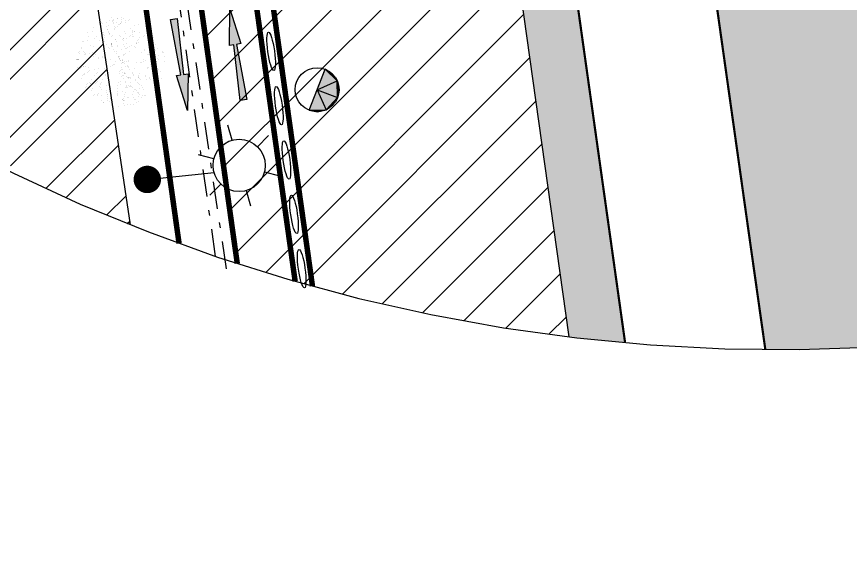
# Model space of a CAD drawing. Extents: x 352140 to 354978, y 6304672 to 6307963.
# Drawn here: x 352711.91 to 352727.11, y 6306003.95 to 6306013.61 of the extents above; entities that cross this region are included whole.
import ezdxf

# ---------------------------------------------------------------- set-up
doc = ezdxf.new("R2010")
doc.units = 0
for name, pattern in [('3-5', [8, 3, -5]), ('CONTINUA', [0]), ('DASHED', [19.05, 12.7, -6.35]), ('HIDDEN', [9.525, 6.35, -3.175]), ('JPG_DASHDOT', [1, 0.5, -0.25, 0, -0.25])]:
    doc.linetypes.add(name, pattern=pattern)
doc.layers.get('0').update_dxf_attribs({"linetype": 'CONTINUOUS'})
for name, color, linetype in [('2-ACHURADO PAVIMENTO HORMIGON 3', 8, 'CONTINUOUS'), ('LE_proyección abajo', 4, 'HIDDEN'), ('Lot_ACERAS', 252, 'CONTINUOUS'), ('Lot_ARBOL', 252, 'CONTINUOUS'), ('Lot_ET 2_ 3-PAV EXT SOLERAS PLINTO 15', 1, 'CONTINUOUS'), ('Lot_ET1_ 8-DEM EXT CICLOVIA SEPARADOR', 210, 'CONTINUOUS'), ('Lot_ET1_ 8-DEM EXT DEMARCACION CICLOVIA', 210, 'CONTINUOUS'), ('Lot_EXISTENTE', 252, 'CONTINUOUS'), ('Lot_TOPO-hatch veredas', 250, 'CONTINUOUS'), ('TOP-URB-SOLERAS', 2, 'JPG_DASHDOT')]:
    doc.layers.add(name, color=color, linetype=linetype)
pattern_1 = [(45, (-167.09345, -618.2675), (-0.449012806053, 0.449012806053), [])]

# ---------------------------------------------------------------- blocks, each defined once
blk = doc.blocks.new('Lot_CAM-ALC')
for p, q in [((-0.144, -0.373), (0.144, 0.373)), ((0, 0), (0.144, 0.373)), ((0.366, 0.162), (0.144, 0.373)), ((0.276, 0.289), (0.144, 0.373)), ((0.214, 0.338), (0.21, 0.331)), ((0, 0), (0.366, 0.162)), ((0.276, 0.289), (0.255, 0.267)), ((0.366, 0.162), (0.276, 0.289)), ((0.327, 0.23), (0.321, 0.225)), ((0.4, 0.009), (0.366, 0.162)), ((0.373, -0.144), (0.366, 0.162)), ((0.4, 0.009), (0.369, 0.009)), ((0.373, -0.144), (0.4, 0.009)), ((0.39, 0.087), (0.383, 0.085)), ((0, 0), (0.373, -0.144)), ((0, 0), (0.162, -0.366)), ((0.162, -0.366), (0.373, -0.144)), ((0.289, -0.276), (0.373, -0.144)), ((0.394, -0.069), (0.386, -0.068)), ((0.162, -0.366), (0.289, -0.276)), ((0.289, -0.276), (0.267, -0.255)), ((0.338, -0.214), (0.331, -0.21)), ((-0.144, -0.373), (0.162, -0.366)), ((-0.144, -0.373), (0.009, -0.4)), ((-0.069, -0.394), (-0.068, -0.386)), ((0.009, -0.4), (0.162, -0.366)), ((0.009, -0.4), (0.009, -0.369)), ((0.087, -0.39), (0.085, -0.383)), ((0.23, -0.327), (0.225, -0.321))]:
    blk.add_line(p, q)
blk.add_circle((0, 0), 0.4)
for points in [[(0.366, 0.162), (0.366, 0.162), (0.144, 0.373), (0, 0)], [(0.21, 0.331), (0.144, 0.373), (0.214, 0.338)], [(0.255, 0.267), (0.276, 0.289), (0.144, 0.373)], [(0.21, 0.331), (0.214, 0.338), (0.276, 0.289)], [(0.214, 0.338), (0.214, 0.338), (0.255, 0.267), (0.276, 0.289)], [(0.373, -0.144), (0.373, -0.144), (0.366, 0.162), (0, 0)], [(0.255, 0.267), (0.276, 0.289), (0.366, 0.162)], [(0.321, 0.225), (0.276, 0.289), (0.327, 0.23)], [(0.366, 0.162), (0.321, 0.225), (0.327, 0.23)], [(0.369, 0.009), (0.4, 0.009), (0.366, 0.162)], [(0.383, 0.085), (0.366, 0.162), (0.39, 0.087)], [(0.39, 0.087), (0.39, 0.087), (0.369, 0.009), (0.4, 0.009)], [(0.369, 0.009), (0.4, 0.009), (0.373, -0.144)], [(0.383, 0.085), (0.39, 0.087), (0.4, 0.009)], [(0.386, -0.068), (0.4, 0.009), (0.394, -0.069)], [(-0.144, -0.373), (-0.144, -0.373), (0.162, -0.366), (0, 0)], [(0.162, -0.366), (0.162, -0.366), (0.373, -0.144), (0, 0)], [(0.267, -0.255), (0.289, -0.276), (0.373, -0.144)], [(0.331, -0.21), (0.373, -0.144), (0.338, -0.214)], [(0.373, -0.144), (0.386, -0.068), (0.394, -0.069)], [(0.267, -0.255), (0.289, -0.276), (0.162, -0.366)], [(0.225, -0.321), (0.289, -0.276), (0.23, -0.327)], [(0.338, -0.214), (0.338, -0.214), (0.267, -0.255), (0.289, -0.276)], [(0.331, -0.21), (0.338, -0.214), (0.289, -0.276)], [(0.009, -0.369), (0.009, -0.4), (-0.144, -0.373)], [(-0.144, -0.373), (-0.068, -0.386), (-0.069, -0.394)], [(-0.068, -0.386), (0.009, -0.4), (-0.069, -0.394)], [(0.009, -0.369), (0.009, -0.4), (0.162, -0.366)], [(0.087, -0.39), (0.087, -0.39), (0.009, -0.369), (0.009, -0.4)], [(0.085, -0.383), (0.087, -0.39), (0.009, -0.4)], [(0.085, -0.383), (0.162, -0.366), (0.087, -0.39)], [(0.162, -0.366), (0.225, -0.321), (0.23, -0.327)]]:
    blk.add_solid(points)
blk = doc.blocks.new('Lot_LUMIN')
for p, q in [((0, 0.0375), (0, 0.06)), ((-0.0325, 0.0188), (-0.052, 0.03)), ((0.0325, 0.0187), (0.052, 0.03)), ((-0.0325, -0.0187), (-0.052, -0.03)), ((0.0325, -0.0188), (0.052, -0.03)), ((0, -0.0375), (0, -0.06))]:
    blk.add_line(p, q)
blk.add_circle((0, 0), 0.0375)
blk = doc.blocks.new('Lot_LUZ')
blk.add_line((0, 0), (1.223, 0))
at = {"const_width": 0.25}
blk.add_lwpolyline([(-0.125, 0, 1), (0.125, 0, 1)], format="xyb", close=True, dxfattribs=at)
at = {"xscale": 12.69999999999999, "yscale": 12.69999999999999, "zscale": 12.69999999999999, "rotation": 9.540000000000001}
blk.add_blockref('Lot_LUMIN', (1.692, 0.079), dxfattribs=at)
blk = doc.blocks.new('Lot_Arbol-Existente')
at = {"const_width": 0.001}
for points in [[(0.003, 0.028), (-0.073, 0.179), (-0.179, 0.406), (-0.241, 0.53), (-0.268, 0.734), (-0.29, 0.992), (-0.299, 1.072), (-0.455, 1.351), (-0.508, 1.431), (-0.517, 1.533), (-0.481, 1.573)], [(-0.196, 1.349), (-0.213, 1.418), (-0.247, 1.479), (-0.254, 1.512), (-0.247, 1.546), (-0.227, 1.587), (-0.229, 1.628)], [(0.212, 0.919), (0.187, 0.997), (0.139, 1.065), (0.126, 1.106), (0.078, 1.207), (0.024, 1.296), (-0.023, 1.343), (-0.064, 1.404), (-0.091, 1.458), (-0.146, 1.526), (-0.154, 1.635)], [(-0.032, 1.356), (0.024, 1.465), (0.051, 1.546), (0.051, 1.607), (0.051, 1.639), (0.051, 1.639)], [(0.289, 1.208), (0.234, 1.35), (0.227, 1.411), (0.2, 1.492), (0.166, 1.526), (0.126, 1.601), (0.112, 1.635)], [(0.217, 1.441), (0.261, 1.506), (0.302, 1.553), (0.334, 1.601), (0.326, 1.589)], [(0.294, 1.036), (0.302, 1.119), (0.288, 1.201), (0.295, 1.316), (0.329, 1.445), (0.356, 1.492), (0.377, 1.54), (0.378, 1.591)], [(0.304, 1.351), (0.404, 1.39), (0.404, 1.39), (0.472, 1.465), (0.512, 1.472), (0.512, 1.472), (0.553, 1.492), (0.593, 1.52)], [(-0.844, 0.97), (-0.844, 1.018), (-0.858, 1.052), (-0.864, 1.079), (-0.885, 1.14), (-0.905, 1.207), (-0.939, 1.302), (-0.967, 1.338)], [(-0.764, 1.125), (-0.796, 1.201), (-0.81, 1.221), (-0.824, 1.248), (-0.844, 1.309), (-0.864, 1.35), (-0.864, 1.35)], [(-0.383, 1.194), (-0.525, 1.194), (-0.566, 1.235), (-0.668, 1.268), (-0.702, 1.289)], [(-0.023, 0.016), (-0.149, 0.269), (-0.262, 0.536), (-0.29, 0.789), (-0.318, 1.07), (-0.458, 1.337), (-0.697, 1.491)], [(-0.306, 0.949), (-0.227, 1.024), (-0.213, 1.248), (-0.193, 1.363), (-0.159, 1.445), (-0.146, 1.479)], [(0.142, 0.679), (0.316, 0.808), (0.478, 0.963), (0.6, 1.045), (0.655, 1.126), (0.716, 1.207), (0.77, 1.248)], [(0.535, 1.001), (0.58, 1.099), (0.607, 1.174), (0.648, 1.296), (0.695, 1.336), (0.709, 1.404), (0.742, 1.45)], [(0.698, 0.594), (0.743, 0.706), (0.817, 0.984), (0.851, 1.072), (0.885, 1.167), (0.899, 1.235)], [(0.851, 0.789), (0.878, 0.869), (0.912, 0.943), (0.946, 1.031), (0.987, 1.106), (1.014, 1.153), (1.052, 1.235), (1.049, 1.227)], [(-0.254, 0.518), (-0.335, 0.53), (-0.444, 0.564), (-0.518, 0.618), (-0.573, 0.658), (-0.661, 0.706), (-0.79, 0.747), (-0.919, 0.808), (-1.013, 0.828), (-1.169, 0.848), (-1.325, 0.889), (-1.376, 0.916)], [(-1.053, 0.833), (-1.095, 0.862), (-1.149, 0.95), (-1.176, 0.97), (-1.217, 0.997), (-1.291, 1.032)], [(-0.677, 0.711), (-0.716, 0.723), (-0.742, 0.835), (-0.756, 0.916), (-0.844, 0.97), (-0.925, 1.011), (-1.047, 1.079), (-1.108, 1.174), (-1.108, 1.174), (-1.132, 1.203)], [(-0.293, 0.821), (-0.369, 0.814), (-0.424, 0.875), (-0.471, 0.943), (-0.546, 0.997), (-0.627, 1.058), (-0.681, 1.106), (-0.722, 1.119), (-0.776, 1.126), (-0.881, 1.13), (-0.973, 1.153)], [(0.091, 0.787), (0.166, 0.869), (0.275, 0.991), (0.309, 1.072), (0.363, 1.133), (0.377, 1.16)], [(0.938, 1.009), (1.028, 1.052), (1.109, 1.092), (1.161, 1.129)], [(1.028, 1.052), (1.076, 1.076), (1.15, 1.038), (1.211, 1.024), (1.247, 1.03), (1.236, 1.029)], [(1.041, 0.661), (1.258, 0.835), (1.322, 0.929), (1.322, 0.929)], [(-1.204, 0.724), (-1.264, 0.699), (-1.346, 0.672), (-1.427, 0.652), (-1.518, 0.653), (-1.549, 0.638)], [(-0.842, 0.771), (-1.02, 0.74), (-1.02, 0.74), (-1.136, 0.719), (-1.244, 0.726), (-1.305, 0.733), (-1.393, 0.733), (-1.427, 0.74), (-1.474, 0.746)], [(-0.051, 0.136), (0.017, 0.286), (0.071, 0.482), (0.146, 0.672), (0.092, 0.767), (0.085, 0.896)], [(0.321, 0.253), (0.356, 0.313), (0.444, 0.442), (0.539, 0.503), (0.621, 0.55), (0.695, 0.591), (0.783, 0.706), (0.831, 0.767), (0.892, 0.835), (0.946, 0.889)], [(0.699, 0.596), (0.783, 0.611), (0.865, 0.618), (0.939, 0.631), (1.055, 0.665), (1.129, 0.713), (1.224, 0.767), (1.272, 0.78), (1.397, 0.806)], [(1.225, 0.538), (1.278, 0.591), (1.353, 0.665), (1.387, 0.706), (1.431, 0.742), (1.429, 0.747)], [(-0.206, -0.004), (-0.363, 0.055), (-0.491, 0.082), (-0.695, 0.116), (-0.769, 0.116), (-0.878, 0.13), (-0.939, 0.137), (-0.966, 0.171), (-1.027, 0.232), (-1.156, 0.293), (-1.264, 0.347), (-1.325, 0.374), (-1.4, 0.387), (-1.536, 0.387), (-1.598, 0.413)], [(-1.382, 0.384), (-1.447, 0.428), (-1.495, 0.455), (-1.515, 0.476), (-1.542, 0.482), (-1.576, 0.493)], [(-0.477, 0.588), (-0.559, 0.577), (-0.702, 0.57), (-0.702, 0.57), (-0.885, 0.55), (-0.912, 0.564), (-1.02, 0.55), (-1.142, 0.537), (-1.305, 0.489), (-1.305, 0.489), (-1.427, 0.509), (-1.536, 0.509)], [(-1.109, 0.54), (-1.171, 0.528), (-1.189, 0.523), (-1.224, 0.476), (-1.264, 0.442), (-1.332, 0.415), (-1.38, 0.384), (-1.427, 0.36), (-1.468, 0.32)], [(0.003, 0.028), (0.188, 0.12), (0.323, 0.256), (0.579, 0.362), (0.863, 0.359), (1.242, 0.227), (1.384, 0.023), (1.542, -0.058), (1.6, -0.071)], [(0.025, 0.003), (0.204, 0.107), (0.333, 0.24), (0.572, 0.346), (0.847, 0.346), (1.232, 0.217), (1.374, 0.023), (1.465, -0.08), (1.529, -0.219), (1.591, -0.239)], [(0.863, 0.359), (0.947, 0.41), (1.013, 0.441), (1.122, 0.498), (1.163, 0.523), (1.297, 0.554)], [(1.091, 0.482), (1.183, 0.498), (1.353, 0.498), (1.426, 0.498), (1.462, 0.503)], [(1.234, 0.229), (1.369, 0.276), (1.405, 0.302), (1.482, 0.328), (1.503, 0.343), (1.566, 0.359), (1.596, 0.364)], [(1.292, 0.498), (1.348, 0.462), (1.441, 0.431), (1.498, 0.42), (1.553, 0.414)], [(1.348, 0.498), (1.426, 0.539), (1.505, 0.569)], [(-0.933, 0.136), (-1.095, 0.123), (-1.224, 0.137), (-1.312, 0.116), (-1.447, 0.082), (-1.481, 0.089), (-1.57, 0.089), (-1.664, 0.096), (-1.664, 0.096)], [(-1.224, 0.137), (-1.23, 0.082), (-1.271, 0.062), (-1.312, 0.028), (-1.386, -0.019), (-1.407, -0.04), (-1.454, -0.134), (-1.502, -0.182), (-1.563, -0.209), (-1.651, -0.256)], [(-1.435, 0.086), (-1.563, 0.008), (-1.647, -0.013), (-1.644, -0.012)], [(-0.023, 0.016), (-0.532, -0.039), (-0.812, -0.165), (-0.914, -0.314), (-1.051, -0.528), (-1.254, -0.689), (-1.415, -0.821)], [(-0.856, 0.019), (-0.911, 0.04), (-0.927, 0.053), (-0.955, 0.067), (-0.998, 0.078), (-1.034, 0.092), (-1.061, 0.108), (-1.173, 0.168)], [(-0.667, 0.037), (-0.731, 0.034), (-0.818, 0.026), (-0.864, 0.018), (-0.949, -0.001), (-0.96, -0.007), (-1.047, -0.015), (-1.154, -0.039)], [(-0.558, 0.094), (-0.586, 0.069), (-0.634, 0.049), (-0.708, 0.021), (-0.735, 0.008), (-0.844, -0.026), (-0.844, -0.026)], [(-0.534, -0.04), (-0.564, -0.018), (-0.621, 0.018), (-0.647, 0.044), (-0.662, 0.038), (-0.695, 0.067), (-0.728, 0.075)], [(0.025, 0.003), (0.106, -0.029), (0.199, -0.071), (0.264, -0.104)], [(0.133, -0.064), (0.215, -0.007), (0.272, 0.009), (0.364, 0.024), (0.416, 0.029), (0.437, 0.029)], [(0.26, 0.165), (0.354, 0.173), (0.426, 0.142), (0.519, 0.137), (0.601, 0.148), (0.679, 0.148)], [(0.272, 0.009), (0.4, 0.003), (0.498, -0.012), (0.529, -0.012)], [(0.483, 0.139), (0.586, 0.178), (0.689, 0.199), (0.771, 0.215), (0.859, 0.22)], [(0.689, 0.199), (0.843, 0.158), (0.926, 0.142), (1.019, 0.142), (1.091, 0.132)], [(0.797, -0.079), (0.818, -0.002), (0.843, 0.019), (0.921, 0.055), (0.962, 0.075)], [(1.28, 0.171), (1.312, 0.178), (1.379, 0.189), (1.426, 0.194), (1.472, 0.194), (1.534, 0.184), (1.554, 0.184)], [(1.379, 0.189), (1.436, 0.173), (1.513, 0.148), (1.544, 0.132), (1.599, 0.128)], [(1.405, 0.302), (1.482, 0.287), (1.508, 0.287), (1.578, 0.297), (1.578, 0.296)], [(1.46, -0.016), (1.549, 0.003), (1.602, -0.007), (1.621, -0.007)], [(-0.801, -0.16), (-0.898, -0.175), (-0.959, -0.162), (-1.068, -0.148), (-1.068, -0.148), (-1.169, -0.134), (-1.237, -0.107), (-1.38, -0.087), (-1.502, -0.08), (-1.643, -0.103), (-1.644, -0.087)], [(-1.129, -0.14), (-1.176, -0.162), (-1.325, -0.223), (-1.366, -0.223), (-1.407, -0.243), (-1.495, -0.304), (-1.495, -0.304), (-1.611, -0.326), (-1.612, -0.325)], [(-1.314, -0.218), (-1.325, -0.29), (-1.38, -0.331), (-1.461, -0.385), (-1.509, -0.426), (-1.577, -0.459)], [(0.018, -0.024), (-0.276, -0.038), (-0.513, -0.061), (-0.79, -0.175), (-1.042, -0.546), (-1.233, -0.697), (-1.261, -0.828), (-1.227, -0.914), (-1.261, -1.034)], [(-0.903, -0.174), (-0.949, -0.2), (-0.974, -0.228), (-0.985, -0.252), (-0.995, -0.269), (-0.995, -0.282), (-1.012, -0.299)], [(-0.598, -0.225), (-0.674, -0.277), (-0.722, -0.297), (-0.79, -0.345), (-0.837, -0.372), (-0.864, -0.378), (-0.935, -0.388)], [(0.018, -0.024), (-0.424, -0.414), (-0.434, -0.563), (-0.501, -0.784), (-0.645, -1.098), (-0.692, -1.212), (-0.774, -1.268), (-0.795, -1.325), (-0.841, -1.392)], [(-0.349, -0.045), (-0.417, -0.094), (-0.464, -0.141), (-0.505, -0.162), (-0.613, -0.236), (-0.593, -0.263), (-0.593, -0.29), (-0.607, -0.324), (-0.668, -0.378), (-0.715, -0.426), (-0.749, -0.453)], [(0.018, -0.024), (-0.249, -0.192)], [(0.018, -0.024), (-0.063, -0.192), (-0.094, -0.203), (-0.187, -0.239), (-0.187, -0.239), (-0.238, -0.295)], [(0.018, -0.024), (-0.053, -0.439), (-0.032, -0.743), (0.04, -0.908), (0.117, -1.068), (0.179, -1.186), (0.189, -1.284), (0.2, -1.382), (0.2, -1.479), (0.163, -1.603)], [(-0.016, -0.222), (0.071, -0.295), (0.158, -0.383), (0.194, -0.439), (0.215, -0.506), (0.246, -0.584), (0.282, -0.64), (0.308, -0.697), (0.354, -0.8), (0.4, -0.877)], [(0.018, -0.024), (0.236, -0.1), (0.447, -0.13), (0.653, -0.177), (0.864, -0.285), (1.111, -0.501), (1.204, -0.645), (1.271, -0.707), (1.39, -0.769)], [(0.236, -0.1), (0.297, -0.167), (0.303, -0.259), (0.349, -0.285), (0.38, -0.336), (0.411, -0.398)], [(0.447, -0.13), (0.581, -0.079), (0.699, -0.069), (0.797, -0.079), (0.859, -0.074), (0.91, -0.069)], [(0.447, -0.13), (0.483, -0.213), (0.524, -0.28), (0.576, -0.403), (0.503, -0.517), (0.478, -0.568), (0.478, -0.64), (0.488, -0.687)], [(0.653, -0.177), (0.864, -0.187), (0.921, -0.161), (0.952, -0.141), (0.967, -0.12), (0.998, -0.079)], [(1.075, -0.414), (1.019, -0.378), (0.993, -0.357), (0.864, -0.285), (0.993, -0.357), (0.864, -0.285)], [(0.864, -0.285), (0.916, -0.45), (0.921, -0.475), (0.936, -0.537), (0.962, -0.573), (1.019, -0.614), (1.039, -0.687)], [(0.948, -0.143), (1.096, -0.125), (1.132, -0.12), (1.287, -0.115), (1.323, -0.105), (1.374, -0.12), (1.415, -0.151), (1.446, -0.167), (1.472, -0.177)], [(1.075, -0.414), (1.147, -0.367), (1.189, -0.326), (1.204, -0.295), (1.204, -0.295)], [(1.245, -0.116), (1.323, -0.182), (1.426, -0.218), (1.477, -0.259), (1.513, -0.28), (1.568, -0.319)], [(-0.989, -0.431), (-1.102, -0.433), (-1.169, -0.412), (-1.169, -0.412), (-1.264, -0.426), (-1.359, -0.426), (-1.447, -0.426), (-1.505, -0.423), (-1.624, -0.419)], [(-1.251, -0.424), (-1.305, -0.426), (-1.366, -0.48), (-1.366, -0.48), (-1.481, -0.541), (-1.481, -0.541), (-1.54, -0.565)], [(-1.147, -0.605), (-1.23, -0.616), (-1.292, -0.609), (-1.332, -0.602), (-1.386, -0.602), (-1.414, -0.602), (-1.468, -0.609), (-1.52, -0.616)], [(-0.424, -0.414), (-0.568, -0.45), (-0.753, -0.537), (-0.893, -0.743), (-0.929, -0.753), (-0.975, -0.779), (-1.078, -0.841)], [(-1.042, -0.546), (-0.99, -0.645), (-1.001, -0.723), (-0.975, -0.779), (-0.996, -0.846), (-0.975, -0.898), (-0.975, -0.959)], [(-0.434, -0.563), (-0.537, -0.62), (-0.578, -0.635), (-0.599, -0.635), (-0.661, -0.671), (-0.687, -0.743), (-0.687, -0.79), (-0.702, -0.846), (-0.769, -0.877), (-0.841, -0.913), (-0.882, -0.939)], [(-0.053, -0.439), (-0.084, -0.563), (-0.094, -0.671), (-0.094, -0.79), (-0.084, -0.944), (-0.084, -1.047), (-0.187, -1.109), (-0.213, -1.176), (-0.228, -1.222), (-0.233, -1.279), (-0.249, -1.346), (-0.259, -1.418), (-0.285, -1.479), (-0.3, -1.526), (-0.316, -1.572)], [(-0.084, -0.563), (-0.14, -0.568), (-0.197, -0.553), (-0.218, -0.517), (-0.269, -0.47), (-0.31, -0.445), (-0.31, -0.445)], [(-0.084, -0.563), (-0.094, -0.671), (-0.125, -0.769), (-0.156, -0.815), (-0.182, -0.867), (-0.223, -0.918), (-0.269, -0.954), (-0.3, -0.975)], [(0.576, -0.403), (0.576, -0.403), (0.612, -0.47), (0.632, -0.511), (0.658, -0.558), (0.668, -0.604), (0.673, -0.666), (0.684, -0.692)], [(0.641, -0.526), (0.689, -0.553), (0.807, -0.625), (0.864, -0.671), (0.9, -0.717), (0.88, -0.779), (0.905, -0.815), (0.957, -0.862), (1.003, -0.877)], [(1.111, -0.501), (1.075, -0.414), (1.338, -0.491), (1.379, -0.496)], [(-0.99, -0.645), (-0.934, -0.671), (-0.893, -0.743)], [(-0.769, -0.877), (-0.805, -0.944), (-0.82, -0.98), (-0.851, -1.021), (-0.913, -1.052), (-0.944, -1.098), (-0.934, -1.134), (-0.954, -1.165)], [(-0.702, -0.846), (-0.676, -0.908), (-0.661, -0.934), (-0.656, -0.97), (-0.681, -1.011), (-0.666, -1.032), (-0.645, -1.098), (-0.62, -1.104)], [(-0.522, -0.831), (-0.491, -0.907), (-0.491, -0.982), (-0.478, -1.063), (-0.457, -1.124), (-0.437, -1.212), (-0.417, -1.26), (-0.403, -1.293)], [(-0.032, -0.743), (0.06, -0.79), (0.097, -0.831), (0.184, -0.887), (0.23, -0.949), (0.277, -0.975), (0.303, -1.006), (0.37, -1.047)], [(0.311, -0.703), (0.37, -0.769), (0.431, -0.831), (0.462, -0.867), (0.514, -0.923), (0.56, -0.995), (0.586, -1.037), (0.617, -1.093), (0.653, -1.15)], [(0.684, -0.692), (0.72, -0.8), (0.73, -0.882), (0.756, -0.949), (0.761, -1.016), (0.771, -1.068), (0.807, -1.098), (0.838, -1.134), (0.869, -1.176)], [(0.728, -0.862), (0.838, -0.918), (0.936, -0.944), (0.977, -0.95), (0.976, -0.946), (1.024, -0.934), (1.111, -0.949), (1.173, -0.965), (1.253, -0.991)], [(0.88, -0.779), (0.916, -0.825), (0.967, -0.913), (0.988, -0.99), (0.998, -1.032), (1.034, -1.068), (1.055, -1.098)], [(1.019, -0.614), (1.096, -0.661), (1.122, -0.697), (1.153, -0.753), (1.163, -0.79)], [(1.204, -0.645), (1.292, -0.62), (1.348, -0.625), (1.42, -0.635), (1.446, -0.64)], [(-0.692, -1.212), (-0.65, -1.294), (-0.599, -1.335), (-0.62, -1.418), (-0.64, -1.454), (-0.65, -1.495)], [(-0.453, -1.141), (-0.485, -1.199), (-0.599, -1.335), (-0.607, -1.366), (-0.607, -1.366)], [(-0.226, -1.215), (-0.288, -1.287), (-0.288, -1.307), (-0.315, -1.354), (-0.342, -1.388), (-0.383, -1.436)], [(-0.223, -0.918), (-0.213, -0.965), (-0.29, -1.14)], [(-0.084, -1.047), (-0.048, -1.124), (-0.027, -1.217), (0.009, -1.263), (-0.032, -1.361), (-0.063, -1.433), (-0.037, -1.505), (-0.022, -1.567), (-0.017, -1.618)], [(0.179, -1.186), (0.143, -1.263), (0.107, -1.31), (0.076, -1.351), (0.035, -1.428), (0.035, -1.49)], [(0.23, -0.949), (0.303, -1.052), (0.287, -1.124), (0.287, -1.186), (0.282, -1.248), (0.297, -1.294)], [(0.287, -1.124), (0.344, -1.186), (0.39, -1.232), (0.437, -1.268), (0.462, -1.325), (0.498, -1.371), (0.519, -1.392), (0.54, -1.413), (0.576, -1.428)], [(0.582, -1.031), (0.581, -1.15), (0.622, -1.243), (0.637, -1.294), (0.663, -1.346), (0.673, -1.382), (0.7, -1.44)], [(0.773, -1.069), (0.807, -1.16), (0.813, -1.227), (0.838, -1.263), (0.857, -1.351)], [(-0.774, -1.268), (-0.862, -1.274), (-0.882, -1.268), (-0.908, -1.284), (-0.939, -1.31)], [(-0.259, -1.418), (-0.218, -1.449), (-0.187, -1.495), (-0.192, -1.526), (-0.182, -1.562), (-0.161, -1.577)], [(0.009, -1.263), (0.076, -1.351), (0.102, -1.387), (0.133, -1.449)], [(0.2, -1.382), (0.241, -1.392), (0.277, -1.423), (0.339, -1.495), (0.39, -1.536), (0.421, -1.546)], [(0.277, -1.423), (0.297, -1.521), (0.313, -1.567)]]:
    blk.add_lwpolyline(points, dxfattribs=at)
blk = doc.blocks.new('Lot_ARBOL')
at = {"color": 8, "xscale": 0.5, "yscale": 0.5, "zscale": 0.5, "rotation": 90}
blk.add_blockref('Lot_Arbol-Existente', (0, -0.004), dxfattribs=at)
blk = doc.blocks.new('Lot_SEPA2')
at = {"linetype": 'CONTINUA'}
blk.add_ellipse((0, 0), major_axis=(-0.354, 0), ratio=0.169706, start_param=-1.570796, end_param=4.712389, dxfattribs=at)
blk = doc.blocks.new('Lot_A$C528D0449')
blk.add_lwpolyline([(0.655, -0.025), (0.655, -0.109), (0, 0), (0.655, 0.104), (0.656, 0.021), (1.68, 0.062), (1.68, -0.062)], close=True)
for points in [[(0, 0), (0.655, 0.104), (0.655, -0.109), (0.655, -0.025)], [(0.655, -0.025), (0.656, 0.021), (1.68, -0.062), (1.68, 0.062)]]:
    blk.add_solid(points)
blk = doc.blocks.new('A$C66036E5C')
at = {"layer": 'LE_proyección abajo', "color": 210, "linetype": 'DASHED', "ltscale": 20}
blk.add_arc((482.758, 724.589), 31.908, 209.6641, 163.5205, dxfattribs=at)

msp = doc.modelspace()

# ---------------------------------------------------------------- hatches: boundary and pattern name
at = {"layer": '2-ACHURADO PAVIMENTO HORMIGON 3'}
h = msp.add_hatch(dxfattribs=at)
h.set_pattern_fill('ANSI31', color=256, scale=0.2)
h.set_pattern_definition(pattern_1)
edge = h.paths.add_edge_path()
edge.add_arc((352725.801, 6306039.46), 31.908, 112.899, 124.766)
edge.add_line((352707.606, 6306065.673), (352708.571, 6306058.934))
edge.add_line((352708.571, 6306058.934), (352709.561, 6306059.071))
edge.add_line((352709.561, 6306059.071), (352710.111, 6306055.106))
edge.add_line((352710.111, 6306055.106), (352710.637, 6306051.133))
edge.add_line((352710.637, 6306051.133), (352711.129, 6306047.154))
edge.add_line((352711.129, 6306047.154), (352711.588, 6306043.173))
edge.add_line((352711.588, 6306043.173), (352712.029, 6306039.193))
edge.add_line((352712.029, 6306039.193), (352712.47, 6306035.218))
edge.add_line((352712.47, 6306035.218), (352712.928, 6306031.25))
edge.add_line((352712.928, 6306031.25), (352713.418, 6306027.288))
edge.add_line((352713.418, 6306027.288), (352713.942, 6306023.329))
edge.add_line((352713.942, 6306023.329), (352714.49, 6306019.371))
edge.add_line((352714.49, 6306019.371), (352715.933, 6306009.116))
edge.add_arc((352725.801, 6306039.46), 31.908, 251.9846, 263.1179)
edge.add_line((352721.978, 6306007.782), (352713.386, 6306068.854))
h = msp.add_hatch(dxfattribs=at)
h.set_pattern_fill('ANSI31', color=256, scale=0.2)
h.set_pattern_definition(pattern_1)
h.paths.add_polyline_path([(352753.036, 6305887.523), (352746.054, 6305886.541), (352753.754, 6305831.811), (352755.075, 6305822.694), (352760.775, 6305832.053)])
edge = h.paths.add_edge_path()
edge.add_arc((352725.801, 6306039.46), 31.908, 275.764, 288.507)
edge.add_line((352735.93, 6306009.202), (352735.658, 6306011.12))
edge.add_line((352735.658, 6306011.12), (352730.082, 6306050.617))
edge.add_line((352730.082, 6306050.617), (352722.819, 6306051.89))
edge.add_line((352722.819, 6306051.89), (352723.2, 6306049.026))
edge.add_line((352723.2, 6306049.026), (352724.212, 6306049.17))
edge.add_line((352724.212, 6306049.17), (352727.349, 6306026.416))
edge.add_line((352727.349, 6306026.416), (352726.356, 6306026.279))
edge.add_line((352726.356, 6306026.279), (352728.599, 6306010.287))
edge.add_line((352728.599, 6306010.287), (352728.643, 6306010.294))
edge.add_line((352728.643, 6306010.294), (352729.006, 6306007.713))
at = {"layer": 'Lot_ET1_ 8-DEM EXT DEMARCACION CICLOVIA'}
h = msp.add_hatch(dxfattribs=at)
h.set_pattern_fill('SWAMP', color=210, scale=0.03, style=0)
h.set_pattern_definition([(0, (-200, 0), (0.381, 0.659911357086), [0.09525, -0.66675]), (90, (-199.95237, 0), (-0.381, 0.659911357086), [0.047625, -1.27219771417]), (90, (-199.94047, 0), (-0.381, 0.659911357086), [0.0381, -1.28172271417]), (90, (-199.9643, 0), (-0.381, 0.659911357086), [0.0381, -1.28172271417]), (60, (-199.92856, 0), (-0.38099999948, 0.659911357385), [0.03048, -0.73152]), (120, (-199.9762, 0), (-0.76199999948, 3e-10), [0.03048, -0.73152])])
edge = h.paths.add_edge_path()
edge.add_arc((352725.801, 6306039.46), 31.908, 269.564, 275.764)
edge.add_line((352729.006, 6306007.713), (352728.643, 6306010.294))
edge.add_line((352728.643, 6306010.294), (352728.599, 6306010.287))
edge.add_line((352728.599, 6306010.287), (352726.356, 6306026.279))
edge.add_line((352726.356, 6306026.279), (352727.349, 6306026.416))
edge.add_line((352727.349, 6306026.416), (352724.212, 6306049.17))
edge.add_line((352724.212, 6306049.17), (352723.2, 6306049.026))
edge.add_line((352723.2, 6306049.026), (352722.819, 6306051.89))
edge.add_line((352722.819, 6306051.89), (352720.118, 6306070.858))
edge.add_arc((352725.801, 6306039.46), 31.908, 100.2601, 104.1373)
edge.add_line((352718.008, 6306070.402), (352717.99, 6306068.942))
edge.add_line((352717.99, 6306068.942), (352717.988, 6306066.921))
edge.add_line((352717.988, 6306066.921), (352718.023, 6306064.906))
edge.add_line((352718.023, 6306064.906), (352718.104, 6306062.897))
edge.add_line((352718.104, 6306062.897), (352718.233, 6306060.895))
edge.add_line((352718.233, 6306060.895), (352718.408, 6306058.9))
edge.add_line((352718.408, 6306058.9), (352718.624, 6306056.911))
edge.add_line((352718.624, 6306056.911), (352718.872, 6306054.926))
edge.add_line((352718.872, 6306054.926), (352719.144, 6306052.945))
edge.add_line((352719.144, 6306052.945), (352719.686, 6306049.143))
edge.add_line((352719.686, 6306049.143), (352719.848, 6306047.994))
edge.add_arc((352719.31, 6306047.918), 0.544, -175.1724, 8.0356, ccw=False)
edge.add_arc((352496.559, 6306029.105), 223, 2.8966, 4.82756, ccw=False)
edge.add_arc((352935.997, 6306051.34), 217, 182.8966, 184.91193)
edge.add_arc((352720.882, 6306032.853), 1.093, 8.0356, 184.9119, ccw=False)
edge.add_line((352721.964, 6306033.006), (352725.261, 6306009.653))
edge.add_line((352725.261, 6306009.653), (352725.559, 6306007.553))
h = msp.add_hatch(dxfattribs=at)
h.set_pattern_fill('SWAMP', color=210, scale=0.03, style=0)
edge = h.paths.add_edge_path()
edge.add_arc((352725.801, 6306039.46), 31.908, 107.8421, 112.899)
edge.add_line((352713.386, 6306068.854), (352721.978, 6306007.782))
edge.add_arc((352725.801, 6306039.46), 31.908, 263.1179, 264.9683)
edge.add_line((352723.003, 6306007.675), (352721.113, 6306021.108))
edge.add_arc((352935.997, 6306051.34), 217, 182.8966, 188.0084, ccw=False)
edge.add_arc((352496.559, 6306029.105), 223, 2.8966, 8.0084)
edge.add_line((352717.384, 6306060.173), (352716.025, 6306069.834))
at = {"layer": 'Lot_TOPO-hatch veredas'}
h = msp.add_hatch(dxfattribs=at)
h.set_pattern_fill('ANSI32', color=256, scale=3, style=0)
h.set_pattern_definition([(45, (0.2273, 0.4478), (-0.79549513011, 0.79549513011), []), (45, (0.7576, 0.4478), (-0.79549513011, 0.79549513011), [])])
edge = h.paths.add_edge_path()
edge.add_arc((352725.801, 6306039.46), 31.908, 244.0124, 248.2628)
edge.add_line((352713.984, 6306009.821), (352713.267, 6306014.645))
edge.add_line((352713.267, 6306014.645), (352712.264, 6306014.903))
edge.add_line((352712.264, 6306014.903), (352711.228, 6306014.761))
edge.add_line((352711.228, 6306014.761), (352711.82, 6306010.778))

# ---------------------------------------------------------------- linework, layer by layer
at = {"layer": 'Lot_ACERAS'}
msp.add_line((352713.984, 6306009.821), (352713.267, 6306014.645), dxfattribs=at)
at = {"layer": 'Lot_ET 2_ 3-PAV EXT SOLERAS PLINTO 15', "ltscale": 0.2, "const_width": 0.04}
msp.add_lwpolyline([(352713.077, 6306022.288), (352713.5, 6306019.233), (352714.872, 6306009.482)], dxfattribs=at)
at = {"layer": 'Lot_ET1_ 8-DEM EXT DEMARCACION CICLOVIA'}
for points in [[(352713.386, 6306068.854), (352721.978, 6306007.782)], [(352708.605, 6306058.787), (352709.595, 6306058.924), (352710.144, 6306054.959), (352710.669, 6306050.986), (352711.16, 6306047.007), (352711.619, 6306043.026), (352712.059, 6306039.046), (352712.499, 6306035.071), (352712.956, 6306031.102), (352713.445, 6306027.14), (352713.968, 6306023.182), (352714.516, 6306019.224), (352715.936, 6306009.115)]]:
    msp.add_lwpolyline(points, dxfattribs=at)
at = {"layer": 'Lot_ET1_ 8-DEM EXT DEMARCACION CICLOVIA', "color": 210, "linetype": '3-5', "ltscale": 0.5, "const_width": 0.1, "flags": 128}
msp.add_lwpolyline([(352715.933, 6306009.116), (352714.49, 6306019.372), (352713.944, 6306023.335), (352713.429, 6306027.302), (352712.958, 6306031.275), (352712.53, 6306035.254), (352712.125, 6306039.237), (352711.72, 6306043.219), (352711.292, 6306047.198), (352710.821, 6306051.171), (352710.306, 6306055.138), (352709.759, 6306059.101)], dxfattribs=at)
at = {"layer": 'Lot_ET1_ 8-DEM EXT DEMARCACION CICLOVIA', "const_width": 0.04}
msp.add_lwpolyline([(352723.003, 6306007.675), (352721.113, 6306021.108, -0.005205), (352720.53, 6306025.588, -0.008307), (352719.794, 6306032.76, -0.973105), (352721.964, 6306033.006), (352725.261, 6306009.653), (352725.559, 6306007.553)], format="xyb", dxfattribs=at)
at = {"layer": 'Lot_ET1_ 8-DEM EXT DEMARCACION CICLOVIA', "const_width": 0.1, "flags": 128}
msp.add_lwpolyline([(352713.077, 6306022.283), (352713.5, 6306019.233), (352714.872, 6306009.482)], dxfattribs=at)
at = {"layer": 'Lot_ET1_ 8-DEM EXT DEMARCACION CICLOVIA', "color": 210, "const_width": 0.1, "flags": 128}
for points in [[(352716.988, 6306008.793), (352716.195, 6306014.429)], [(352716.493, 6306014.471), (352717.304, 6306008.704)]]:
    msp.add_lwpolyline(points, dxfattribs=at)
at = {"layer": 'TOP-URB-SOLERAS', "flags": 128}
for points in [[(352715.537, 6306009.248), (352714.824, 6306014.241), (352714.677, 6306015.226), (352714.113, 6306019.243), (352713.968, 6306020.157), (352713.654, 6306022.37)], [(352715.734, 6306009.023), (352714.963, 6306014.272)]]:
    msp.add_lwpolyline(points, dxfattribs=at)

# ---------------------------------------------------------------- block references
msp.add_blockref('A$C66036E5C', (352243.043, 6305314.871))
at = {"layer": 'Lot_ARBOL'}
msp.add_blockref('Lot_ARBOL', (352713.821, 6306012.807), dxfattribs=at)
at = {"layer": 'Lot_ET1_ 8-DEM EXT CICLOVIA SEPARADOR', "color": 210, "linetype": 'CONTINUA', "rotation": 98.00872894074348}
for p in [(352716.55, 6306012.984), (352716.69, 6306011.994), (352716.829, 6306011.004), (352716.968, 6306010.014), (352717.108, 6306009.023)]:
    msp.add_blockref('Lot_SEPA2', p, dxfattribs=at)
at = {"layer": 'Lot_ET1_ 8-DEM EXT DEMARCACION CICLOVIA', "color": 210}
for p, rotation in [((352715.8, 6306013.756), 278.494428890796), ((352715.024, 6306011.908), 98.49442889079599)]:
    msp.add_blockref('Lot_A$C528D0449', p, dxfattribs=dict(at, rotation=rotation))
at = {"layer": 'Lot_EXISTENTE'}
msp.add_blockref('Lot_CAM-ALC', (352717.389, 6306012.284), dxfattribs=at)
at = {"layer": 'Lot_EXISTENTE', "rotation": 6.021210297316877}
msp.add_blockref('Lot_LUZ', (352714.293, 6306010.649), dxfattribs=at)

doc.saveas('drawing.dxf')
